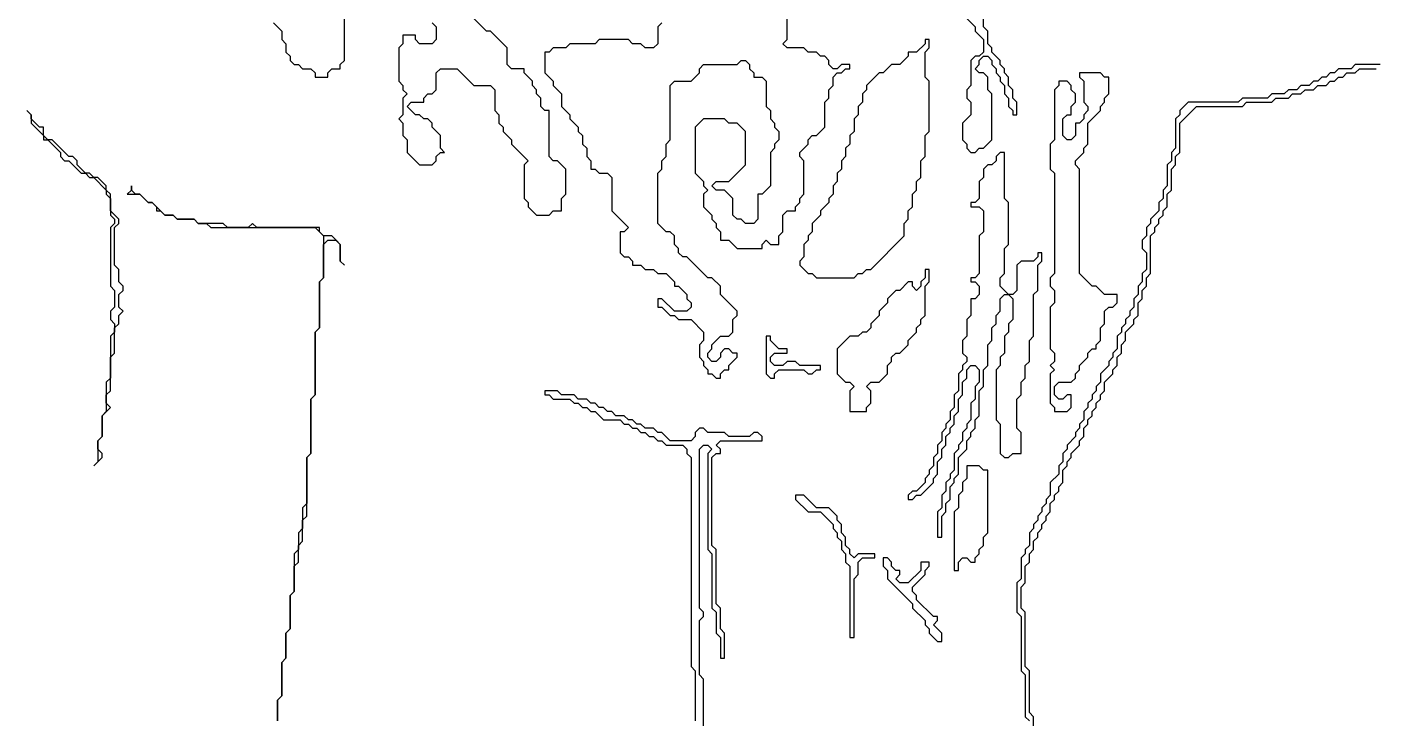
# Model space of a CAD drawing. Header units: metres. Extents: x 0 to 500, y 0 to 703.
# Drawn here: x 232 to 272.31, y 283.71 to 304.38 of the extents above; entities that cross this region are included whole.
import ezdxf

# ---------------------------------------------------------------- set-up
doc = ezdxf.new("R2010")
doc.units = ezdxf.units.M

msp = doc.modelspace()

# ---------------------------------------------------------------- linework, layer by layer
for points in [[(239.375, 304.5), (239.625, 304.25), (239.625, 304), (239.75, 303.875), (239.75, 303.625), (239.875, 303.5), (239.875, 303.375), (240, 303.25), (240.125, 303.25), (240.25, 303.125), (240.5, 303.125), (240.625, 303), (240.625, 302.875), (241, 302.875), (241, 303), (241.125, 303.125), (241.375, 303.125), (241.375, 303.25), (241.5, 303.375), (241.5, 305.375)], [(260.125, 304.625), (260.375, 304.375), (260.375, 304.25), (260.625, 304), (260.625, 303.625), (260.5, 303.5), (260.375, 303.5), (260.25, 303.375), (260.25, 302.625), (260.125, 302.5), (260.125, 302.25), (260.25, 302.125), (260.25, 301.75), (260, 301.5), (260, 301), (260.125, 300.875), (260.125, 300.75), (260.25, 300.625), (260.375, 300.625), (260.5, 300.75), (260.625, 300.75), (260.875, 301), (260.875, 302.375), (260.75, 302.5), (260.75, 302.875), (260.625, 303), (260.5, 303), (260.375, 303.125), (260.5, 303.25), (260.5, 303.375), (260.625, 303.5), (260.75, 303.5), (260.875, 303.375), (260.875, 303.25), (261, 303.125), (261, 303), (261.125, 302.875), (261.125, 302.75), (261.25, 302.625), (261.25, 302.375), (261.375, 302.25), (261.375, 302), (261.5, 301.875), (261.5, 301.75), (261.625, 301.75), (261.625, 302.125), (261.5, 302.25), (261.5, 302.5), (261.375, 302.625), (261.375, 302.875), (261.25, 303), (261.25, 303.125), (261.125, 303.25), (261.125, 303.375), (260.875, 303.625), (260.875, 303.75), (260.75, 303.875), (260.75, 304.25), (260.625, 304.375), (260.625, 305.5)], [(244.125, 304.5), (244.25, 304.375), (244.25, 304), (244.125, 303.875), (243.75, 303.875), (243.625, 304), (243.625, 304.125), (243.25, 304.125), (243.25, 303.875), (243.125, 303.75), (243.125, 302.75), (243.25, 302.625), (243.25, 302.5), (243.375, 302.375), (243.25, 302.25), (243.25, 301.75), (243.125, 301.625), (243.25, 301.5), (243.25, 301.125), (243.375, 301), (243.375, 300.625), (243.75, 300.25), (244.125, 300.25), (244.25, 300.375), (244.25, 300.5), (244.375, 300.625), (244.5, 300.625), (244.375, 300.75), (244.375, 301.125), (244.125, 301.375), (244.125, 301.5), (244, 301.625), (243.875, 301.625), (243.75, 301.75), (243.625, 301.75), (243.375, 302), (243.5, 302.125), (243.875, 302.125), (243.875, 302.25), (244, 302.375), (244.125, 302.375), (244.25, 302.5), (244.25, 303), (244.375, 303.125), (244.875, 303.125), (245.375, 302.625), (245.875, 302.625), (246, 302.5), (246, 301.875), (246.125, 301.75), (246.125, 301.5), (246.25, 301.375), (246.25, 301.25), (246.5, 301), (246.5, 300.875), (247, 300.375), (246.875, 300.25), (246.875, 299.25), (247, 299.125), (247, 299), (247.25, 298.75), (247.625, 298.75), (247.75, 298.875), (248, 298.875), (248, 299.25), (248.125, 299.375), (248.125, 300.125), (247.875, 300.375), (247.75, 300.375), (247.625, 300.5), (247.625, 301.875), (247.5, 301.875), (247.375, 302), (247.375, 302.25), (247.25, 302.375), (247.25, 302.5), (247.125, 302.625), (247.125, 302.75), (246.875, 303), (246.875, 303.125), (246.5, 303.125), (246.375, 303.25), (246.375, 303.75), (245.875, 304.25), (245.75, 304.25), (245.375, 304.625)], [(251, 304.5), (250.875, 304.375), (250.875, 303.875), (250.75, 303.75), (250.5, 303.75), (250.375, 303.875), (250.125, 303.875), (250, 304), (249.125, 304), (249, 303.875), (248.25, 303.875), (248.125, 303.75), (247.75, 303.75), (247.625, 303.625), (247.5, 303.625), (247.5, 303), (247.75, 302.75), (247.75, 302.625), (248, 302.375), (248, 302), (248.25, 301.75), (248.25, 301.625), (248.5, 301.375), (248.5, 301.25), (248.625, 301.125), (248.625, 300.875), (248.75, 300.75), (248.75, 300.5), (248.875, 300.375), (248.875, 300.125), (249, 300.125), (249.125, 300), (249.375, 300), (249.5, 299.875), (249.5, 298.875), (250, 298.375), (249.875, 298.25), (249.75, 298.25), (249.75, 297.625), (249.875, 297.5), (250, 297.5), (250.125, 297.375), (250.125, 297.25), (250.375, 297.25), (250.5, 297.125), (250.75, 297.125), (250.875, 297), (251.125, 297), (251.375, 296.75), (251.375, 296.625), (251.5, 296.625), (251.75, 296.375), (251.75, 296.25), (251.875, 296.125), (251.875, 296), (251.75, 295.875), (251.375, 295.875), (251, 296.25), (250.875, 296.25), (250.875, 296), (251, 296), (251.25, 295.75), (251.375, 295.75), (251.5, 295.625), (251.875, 295.625), (252.25, 295.25), (252.25, 295), (252.125, 294.875), (252.125, 294.5), (252.25, 294.375), (252.25, 294.25), (252.375, 294.125), (252.375, 294), (252.5, 294), (252.625, 293.875), (252.75, 293.875), (252.75, 294), (252.875, 294.125), (253, 294.125), (253, 294.25), (253.25, 294.5), (253.25, 294.625), (253.125, 294.625), (253, 294.75), (252.875, 294.75), (252.75, 294.625), (252.75, 294.5), (252.625, 294.375), (252.5, 294.375), (252.375, 294.5), (252.375, 294.625), (252.5, 294.75), (252.5, 294.875), (252.75, 295.125), (253, 295.125), (253.125, 295.25), (253.125, 295.625), (253.25, 295.75), (253.25, 295.875), (252.75, 296.375), (252.75, 296.625), (252.5, 296.875), (252.375, 296.875), (251.75, 297.5), (251.625, 297.5), (251.5, 297.625), (251.5, 297.75), (251.375, 297.875), (251.375, 298.125), (251.25, 298.25), (251.125, 298.25), (250.875, 298.5), (250.875, 300), (251, 300.125), (251, 300.375), (251.125, 300.5), (251.125, 300.875), (251.25, 301), (251.25, 302.625), (251.375, 302.75), (251.875, 302.75), (252.125, 303), (252.125, 303.125), (252.25, 303.25), (253.25, 303.25), (253.375, 303.375), (253.5, 303.375), (253.625, 303.25), (253.625, 303.125), (253.75, 303), (253.75, 302.875), (254, 302.875), (254.125, 302.75), (254.125, 302), (254.25, 301.875), (254.25, 301.625), (254.375, 301.5), (254.375, 301.375), (254.5, 301.25), (254.5, 301), (254.375, 300.875), (254.375, 300.75), (254.25, 300.625), (254.25, 299.625), (254, 299.375), (253.875, 299.375), (253.875, 298.625), (253.75, 298.5), (253.5, 298.5), (253.375, 298.625), (253.25, 298.625), (253.125, 298.75), (253.125, 299.25), (252.875, 299.5), (252.625, 299.5), (252.5, 299.625), (252.625, 299.75), (253, 299.75), (253.5, 300.25), (253.5, 301.25), (253.25, 301.5), (253, 301.5), (252.875, 301.625), (252.25, 301.625), (252, 301.375), (252, 300), (252.25, 299.75), (252.25, 299.625), (252.375, 299.5), (252.25, 299.375), (252.25, 299), (252.5, 298.75), (252.5, 298.625), (252.625, 298.5), (252.625, 298.375), (252.75, 298.25), (252.75, 298), (253, 298), (253.25, 297.75), (254, 297.75), (254, 297.875), (254.125, 298), (254.25, 297.875), (254.5, 297.875), (254.5, 298.125), (254.625, 298.25), (254.625, 298.75), (254.75, 298.875), (255, 298.875), (255, 299), (255.125, 299.125), (255.125, 299.25), (255.25, 299.375), (255.25, 300.375), (255.125, 300.5), (255.125, 300.625), (255.375, 300.875), (255.375, 301), (255.5, 301.125), (255.625, 301.125), (255.875, 301.375), (255.875, 302.125), (256, 302.25), (256, 302.5), (256.125, 302.625), (256.125, 302.875), (256.25, 303), (256.375, 303), (256.5, 303.125), (256.625, 303.125), (256.625, 303.25), (256.375, 303.25), (256.25, 303.125), (256.125, 303.125), (256, 303.25), (256, 303.375), (255.875, 303.5), (255.75, 303.5), (255.625, 303.625), (255.375, 303.625), (255.25, 303.75), (254.75, 303.75), (254.625, 303.875), (254.75, 304), (254.75, 304.75)], [(272.5, 303.25), (271.75, 303.25), (271.625, 303.125), (271.25, 303.125), (271.125, 303), (271, 303), (270.875, 302.875), (270.75, 302.875), (270.625, 302.75), (270.5, 302.75), (270.375, 302.625), (270.125, 302.625), (270, 302.5), (269.75, 302.5), (269.625, 302.375), (269.25, 302.375), (269.125, 302.25), (268.375, 302.25), (268.25, 302.125), (266.75, 302.125), (266.5, 301.875), (266.5, 301.75), (266.375, 301.625), (266.375, 300.75), (266.25, 300.625), (266.25, 300.375), (266.125, 300.25), (266.125, 299.625), (266, 299.5), (266, 299.25), (265.875, 299.125), (265.875, 298.875), (265.625, 298.625), (265.625, 298.5), (265.5, 298.375), (265.5, 298.125), (265.375, 298), (265.375, 297.75), (265.5, 297.625), (265.5, 297.125), (265.375, 297), (265.375, 296.75), (265.25, 296.625), (265.25, 296.375), (265.125, 296.25), (265.125, 296), (265, 295.875), (265, 295.75), (264.875, 295.625), (264.875, 295.5), (264.75, 295.375), (264.75, 295.25), (264.625, 295.125), (264.625, 294.75), (264.5, 294.625), (264.5, 294.5), (264.375, 294.375), (264.375, 294.25), (264.125, 294), (264.125, 293.75), (264, 293.625), (264, 293.5), (263.875, 293.375), (263.875, 293.25), (263.75, 293.125), (263.75, 293), (263.625, 292.875), (263.625, 292.625), (263.5, 292.5), (263.5, 292.375), (263.375, 292.25), (263.375, 292.125), (263.125, 291.875), (263.125, 291.75), (263, 291.625), (263, 291.375), (262.875, 291.25), (262.875, 291), (262.625, 290.75), (262.625, 290.375), (262.5, 290.25), (262.5, 290.125), (262.375, 290), (262.375, 289.875), (262.25, 289.75), (262.25, 289.625), (262.125, 289.5), (262.125, 289.375), (262, 289.25), (262, 288.875), (261.875, 288.75), (261.875, 288.625), (261.75, 288.5), (261.75, 287.875), (261.625, 287.75), (261.625, 286.875), (261.75, 286.75), (261.75, 285.125), (261.875, 285), (261.875, 283.75), (262, 283.625)], [(262.125, 282.375), (262.125, 283.75), (262, 283.875), (262, 285.125), (261.875, 285.25), (261.875, 286.875), (261.75, 287), (261.75, 287.625), (261.875, 287.75), (261.875, 288.25), (262, 288.375), (262, 288.625), (262.125, 288.75), (262.125, 289), (262.25, 289.125), (262.25, 289.25), (262.375, 289.375), (262.375, 289.5), (262.5, 289.625), (262.5, 289.75), (262.625, 289.875), (262.625, 290.125), (262.75, 290.25), (262.75, 290.375), (262.875, 290.5), (262.875, 290.625), (263, 290.75), (263, 291.125), (263.125, 291.25), (263.125, 291.375), (263.25, 291.5), (263.25, 291.625), (263.5, 291.875), (263.5, 292), (263.625, 292.125), (263.625, 292.375), (263.75, 292.5), (263.75, 292.625), (263.875, 292.75), (263.875, 292.875), (264, 293), (264, 293.125), (264.125, 293.25), (264.125, 293.375), (264.25, 293.5), (264.25, 293.75), (264.5, 294), (264.5, 294.125), (264.625, 294.25), (264.625, 294.5), (264.75, 294.625), (264.75, 294.875), (264.875, 295), (264.875, 295.25), (265.125, 295.5), (265.125, 295.625), (265.25, 295.75), (265.25, 296.125), (265.375, 296.25), (265.375, 296.5), (265.5, 296.625), (265.5, 296.875), (265.625, 297), (265.625, 298.125), (265.75, 298.25), (265.75, 298.375), (265.875, 298.5), (265.875, 298.625), (266, 298.75), (266, 298.875), (266.125, 299), (266.125, 299.375), (266.25, 299.5), (266.25, 300.125), (266.375, 300.25), (266.375, 300.5), (266.5, 300.625), (266.5, 301.5), (267, 302), (268.375, 302), (268.5, 302.125), (269.25, 302.125), (269.375, 302.25), (269.75, 302.25), (269.875, 302.375), (270.125, 302.375), (270.25, 302.5), (270.5, 302.5), (270.625, 302.625), (270.875, 302.625), (271, 302.75), (271.125, 302.75), (271.25, 302.875), (271.375, 302.875), (271.5, 303), (271.75, 303), (271.875, 303.125), (272.375, 303.125)], [(239.5, 283.625), (239.5, 284.25), (239.625, 284.375), (239.625, 285.375), (239.75, 285.5), (239.75, 286.25), (239.875, 286.375), (239.875, 287.375), (240, 287.5), (240, 288.25), (240.125, 288.375), (240.125, 288.875), (240.25, 289), (240.25, 289.625), (240.375, 289.75), (240.375, 291.5), (240.5, 291.625), (240.5, 293.25), (240.625, 293.375), (240.625, 295.25), (240.75, 295.375), (240.75, 296.75), (240.875, 296.875), (240.875, 297.875), (241, 298), (241.25, 298), (241.375, 297.875), (241.375, 297.375), (241.5, 297.25), (241.375, 297.375), (241.375, 297.875), (241.125, 298.125), (240.875, 298.125), (240.75, 298.25), (240.75, 298.375), (238.875, 298.375), (238.75, 298.5), (238.625, 298.375), (238, 298.375), (237.875, 298.5), (237.125, 298.5), (237, 298.625), (236.5, 298.625), (236.375, 298.75), (236.125, 298.75), (235.75, 299.125), (235.625, 299.125), (235.375, 299.375), (235.25, 299.375), (235.125, 299.5), (235.125, 299.625), (235.125, 299.5), (235, 299.375), (235.375, 299.375), (235.625, 299.125), (235.75, 299.125), (235.875, 299), (235.875, 298.875), (236, 298.875), (236.125, 298.75), (236.375, 298.75), (236.5, 298.625), (237, 298.625), (237.125, 298.5), (237.375, 298.5), (237.5, 298.375), (240.625, 298.375), (240.875, 298.125), (240.875, 296.875), (240.75, 296.75), (240.75, 295.375), (240.625, 295.25), (240.625, 293.375), (240.5, 293.25), (240.5, 291.625), (240.375, 291.5), (240.375, 290.125), (240.25, 290), (240.25, 289.375), (240.125, 289.25), (240.125, 288.75), (240, 288.625), (240, 287.5), (239.875, 287.375), (239.875, 286.375), (239.75, 286.25), (239.75, 285.5), (239.625, 285.375), (239.625, 284.375), (239.5, 284.25), (239.5, 283.625)], [(252.25, 283.375), (252.25, 284.875), (252.125, 285), (252.125, 286.625), (252.25, 286.75), (252.25, 286.875), (252.125, 287), (252.125, 291.75), (252.25, 291.875), (252.375, 291.875), (252.5, 291.75), (252.375, 291.625), (252.375, 288.75), (252.5, 288.625), (252.5, 287), (252.625, 286.875), (252.625, 286.25), (252.75, 286.125), (252.75, 285.5), (252.875, 285.5), (252.875, 286.25), (252.75, 286.375), (252.75, 287), (252.625, 287.125), (252.625, 288.75), (252.5, 288.875), (252.5, 291.5), (252.625, 291.625), (252.75, 291.625), (252.75, 291.75), (252.625, 291.875), (252.75, 292), (254, 292), (254, 292.125), (253.875, 292.25), (253.75, 292.25), (253.625, 292.125), (253, 292.125), (252.875, 292.25), (252.375, 292.25), (252.25, 292.375), (252.125, 292.375), (252, 292.25), (252, 292.125), (251.875, 292), (251.25, 292), (251, 292.25), (250.875, 292.25), (250.75, 292.375), (250.5, 292.375), (250.375, 292.5), (250.25, 292.5), (250.125, 292.625), (250, 292.625), (249.875, 292.75), (249.625, 292.75), (249.5, 292.875), (249.375, 292.875), (249.25, 293), (249.125, 293), (249, 293.125), (248.875, 293.125), (248.75, 293.25), (248.5, 293.25), (248.375, 293.375), (248, 293.375), (247.875, 293.5), (247.5, 293.5), (247.5, 293.375), (247.625, 293.375), (247.75, 293.25), (248.25, 293.25), (248.375, 293.125), (248.5, 293.125), (248.625, 293), (248.75, 293), (248.875, 292.875), (249, 292.875), (249.25, 292.625), (249.75, 292.625), (249.875, 292.5), (250, 292.5), (250.125, 292.375), (250.25, 292.375), (250.375, 292.25), (250.5, 292.25), (250.625, 292.125), (250.75, 292.125), (250.875, 292), (251, 292), (251.125, 291.875), (251.625, 291.875), (251.75, 291.75), (251.75, 291.625), (251.875, 291.5), (251.875, 285.25), (252, 285.125), (252, 283.625)]]:
    msp.add_lwpolyline(points)
for points in [[(258.875, 304), (258.875, 303.875), (258.625, 303.625), (258.375, 303.625), (258.375, 303.5), (258.125, 303.25), (257.875, 303.25), (257.625, 303), (257.5, 303), (257.125, 302.625), (257.125, 302.5), (257, 302.375), (257, 302.125), (256.875, 302), (256.875, 301.75), (256.75, 301.625), (256.75, 301.25), (256.625, 301.125), (256.625, 300.875), (256.5, 300.75), (256.5, 300.5), (256.375, 300.375), (256.375, 300.125), (256.25, 300), (256.25, 299.75), (256.125, 299.625), (256.125, 299.375), (256, 299.25), (256, 299.125), (255.75, 298.875), (255.75, 298.75), (255.5, 298.5), (255.5, 298.25), (255.375, 298.125), (255.375, 298), (255.25, 297.875), (255.25, 297.5), (255.125, 297.375), (255.125, 297.25), (255.375, 297), (255.5, 297), (255.625, 296.875), (256.75, 296.875), (256.875, 297), (257, 297), (257.125, 297.125), (257.25, 297.125), (258.25, 298.125), (258.25, 298.5), (258.375, 298.625), (258.375, 298.875), (258.5, 299), (258.5, 299.375), (258.625, 299.5), (258.625, 299.75), (258.75, 299.875), (258.75, 300.375), (258.875, 300.5), (258.875, 301.125), (259, 301.25), (259, 302.75), (258.875, 302.875), (258.875, 303.625), (259, 303.75), (259, 304)], [(263.5, 303), (263.5, 302.875), (263.625, 302.75), (263.625, 302.125), (263.75, 302), (263.75, 301.875), (263.625, 301.75), (263.625, 301.625), (263.5, 301.5), (263.375, 301.5), (263.375, 301.125), (263.25, 301), (263.125, 301), (263, 301.125), (263, 301.625), (263.125, 301.75), (263.25, 301.75), (263.25, 302), (263.375, 302.125), (263.375, 302.375), (263.25, 302.5), (263.25, 302.625), (263.125, 302.75), (262.875, 302.75), (262.875, 302.625), (262.75, 302.5), (262.75, 301), (262.625, 300.875), (262.625, 300.125), (262.75, 300), (262.75, 297), (262.625, 296.875), (262.625, 296.625), (262.75, 296.5), (262.75, 296.125), (262.625, 296), (262.625, 294.75), (262.75, 294.625), (262.75, 294.375), (262.625, 294.25), (262.75, 294.125), (262.625, 294), (262.625, 293.125), (262.75, 293), (262.75, 292.875), (263.125, 292.875), (263.25, 293), (263.25, 293.375), (263.125, 293.375), (263, 293.25), (262.875, 293.25), (262.75, 293.375), (262.75, 293.625), (262.875, 293.75), (263.25, 293.75), (263.375, 293.875), (263.375, 294), (263.5, 294.125), (263.5, 294.25), (263.75, 294.5), (263.75, 294.625), (263.875, 294.75), (264, 294.75), (264, 294.875), (264.125, 295), (264.125, 295.375), (264.25, 295.5), (264.25, 295.875), (264.375, 296), (264.5, 296), (264.625, 296.125), (264.625, 296.375), (264.25, 296.375), (264, 296.625), (263.875, 296.625), (263.5, 297), (263.5, 300.125), (263.375, 300.25), (263.375, 300.375), (263.625, 300.625), (263.625, 300.75), (263.75, 300.875), (263.75, 301.5), (264.125, 301.875), (264.125, 302), (264.25, 302.125), (264.25, 302.25), (264.375, 302.375), (264.375, 302.875), (264.25, 302.875), (264.125, 303)], [(232, 301.875), (232.125, 301.75), (232.125, 301.5), (232.5, 301.125), (232.5, 301), (232.625, 301), (233, 300.625), (233, 300.5), (233.125, 300.375), (233.25, 300.375), (233.625, 300), (233.75, 300), (233.875, 299.875), (234, 299.875), (234.375, 299.5), (234.375, 299.375), (234.5, 299.25), (234.5, 298.75), (234.625, 298.625), (234.625, 298.5), (234.5, 298.375), (234.5, 296.625), (234.625, 296.5), (234.625, 296), (234.5, 295.875), (234.5, 295.625), (234.625, 295.5), (234.625, 295.25), (234.5, 295.125), (234.5, 293.875), (234.375, 293.75), (234.375, 292.875), (234.25, 292.75), (234.25, 292.125), (234.125, 292), (234.125, 291.375), (234, 291.25), (234.25, 291.5), (234.25, 291.625), (234.125, 291.75), (234.125, 292), (234.25, 292.125), (234.25, 292.75), (234.5, 293), (234.375, 293.125), (234.375, 293.375), (234.5, 293.5), (234.5, 294.5), (234.625, 294.625), (234.625, 295.375), (234.75, 295.5), (234.75, 295.75), (234.875, 295.875), (234.75, 296), (234.75, 296.375), (234.875, 296.5), (234.875, 296.625), (234.75, 296.75), (234.75, 297.125), (234.625, 297.25), (234.625, 298.375), (234.75, 298.5), (234.75, 298.625), (234.5, 298.875), (234.5, 299.375), (234.375, 299.5), (234.375, 299.625), (234.125, 299.875), (234, 299.875), (233.875, 300), (233.75, 300), (233.5, 300.25), (233.5, 300.375), (233.375, 300.5), (233.25, 300.5), (232.75, 301), (232.625, 301), (232.5, 301.125), (232.5, 301.375), (232.375, 301.375), (232.125, 301.625), (232.125, 301.75)], [(261.125, 300.625), (261, 300.5), (261, 300.375), (260.875, 300.25), (260.75, 300.25), (260.625, 300.125), (260.625, 299.875), (260.5, 299.75), (260.5, 299.25), (260.375, 299.125), (260.25, 299.125), (260.25, 299), (260.5, 299), (260.625, 298.875), (260.625, 298.25), (260.5, 298.125), (260.5, 297), (260.375, 296.875), (260.25, 296.875), (260.25, 296.75), (260.375, 296.75), (260.5, 296.625), (260.5, 296.375), (260.375, 296.25), (260.25, 296.25), (260.25, 295.75), (260.125, 295.625), (260.125, 295.125), (260, 295), (260, 294.625), (260.125, 294.5), (260.125, 294.375), (260, 294.25), (260, 294.125), (259.875, 294), (259.875, 293.5), (259.75, 293.375), (259.75, 293), (259.625, 292.875), (259.625, 292.625), (259.5, 292.5), (259.5, 292.375), (259.375, 292.25), (259.375, 292), (259.25, 291.875), (259.25, 291.625), (259.125, 291.5), (259.125, 291.25), (259, 291.125), (259, 291), (258.875, 290.875), (258.875, 290.75), (258.625, 290.5), (258.5, 290.5), (258.375, 290.375), (258.375, 290.25), (258.5, 290.25), (258.625, 290.375), (258.75, 290.375), (259.125, 290.75), (259.125, 290.875), (259.25, 291), (259.25, 291.375), (259.375, 291.5), (259.375, 291.75), (259.5, 291.875), (259.5, 292.125), (259.625, 292.25), (259.625, 292.375), (259.75, 292.5), (259.75, 292.75), (259.875, 292.875), (259.875, 293.25), (260, 293.375), (260, 293.75), (260.125, 293.875), (260.125, 294.125), (260.25, 294.25), (260.375, 294.25), (260.5, 294.125), (260.5, 293.75), (260.375, 293.625), (260.375, 293.25), (260.25, 293.125), (260.25, 292.625), (260.125, 292.5), (260.125, 292.375), (260, 292.25), (260, 292), (259.875, 291.875), (259.875, 291.75), (259.75, 291.625), (259.75, 291.125), (259.625, 291), (259.625, 290.875), (259.5, 290.75), (259.5, 290.5), (259.375, 290.375), (259.375, 290), (259.25, 289.875), (259.25, 289.125), (259.375, 289.125), (259.375, 289.75), (259.5, 289.875), (259.5, 290.125), (259.625, 290.25), (259.625, 290.625), (259.75, 290.75), (259.75, 290.875), (259.875, 291), (259.875, 291.5), (260.125, 291.75), (260.125, 292), (260.25, 292.125), (260.25, 292.25), (260.375, 292.375), (260.375, 292.625), (260.5, 292.75), (260.5, 293.5), (260.625, 293.625), (260.625, 294.125), (260.75, 294.25), (260.75, 294.875), (260.875, 295), (260.875, 295.375), (261, 295.5), (261, 295.75), (261.125, 295.875), (261.125, 296.25), (261.25, 296.375), (261.375, 296.375), (261.5, 296.25), (261.5, 295.625), (261.375, 295.5), (261.375, 295.25), (261.25, 295.125), (261.25, 294.625), (261.125, 294.5), (261.125, 294.25), (261, 294.125), (261, 292.625), (261.125, 292.5), (261.125, 291.625), (261.25, 291.5), (261.375, 291.5), (261.5, 291.625), (261.75, 291.625), (261.75, 292.25), (261.625, 292.375), (261.625, 293.25), (261.75, 293.375), (261.75, 293.75), (261.875, 293.875), (261.875, 294.25), (262, 294.375), (262, 295), (262.125, 295.125), (262.125, 296.375), (262.25, 296.5), (262.25, 297.25), (262.375, 297.375), (262.375, 297.625), (262.25, 297.625), (262.25, 297.5), (262.125, 297.375), (261.75, 297.375), (261.625, 297.25), (261.625, 296.5), (261.5, 296.375), (261.375, 296.375), (261.125, 296.625), (261.125, 296.875), (261.25, 297), (261.25, 297.75), (261.375, 297.875), (261.375, 299.125), (261.25, 299.25), (261.25, 300.625)], [(258.875, 297.125), (258.875, 296.875), (258.75, 296.75), (258.75, 296.625), (258.625, 296.5), (258.5, 296.625), (258.5, 296.75), (258.375, 296.75), (258.125, 296.5), (258, 296.5), (257.75, 296.25), (257.75, 296.125), (257.5, 295.875), (257.5, 295.75), (257.25, 295.5), (257.25, 295.375), (257.125, 295.25), (257, 295.25), (256.875, 295.125), (256.625, 295.125), (256.25, 294.75), (256.25, 294), (256.5, 293.75), (256.625, 293.75), (256.75, 293.625), (256.625, 293.5), (256.625, 292.875), (257.125, 292.875), (257.125, 293), (257.25, 293.125), (257.25, 293.5), (257.125, 293.625), (257.25, 293.75), (257.5, 293.75), (257.75, 294), (257.75, 294.25), (257.875, 294.375), (257.875, 294.5), (258, 294.625), (258.125, 294.625), (258.375, 294.875), (258.375, 295), (258.625, 295.25), (258.625, 295.375), (258.75, 295.5), (258.75, 295.625), (258.875, 295.75), (258.875, 296.625), (259, 296.75), (259, 297.125)], [(254.125, 295.125), (254.125, 294), (254.25, 293.875), (254.375, 293.875), (254.375, 294), (254.5, 294.125), (255.25, 294.125), (255.375, 294), (255.5, 294), (255.625, 294.125), (255.75, 294.125), (255.75, 294.25), (255.125, 294.25), (255, 294.375), (254.75, 294.375), (254.625, 294.25), (254.375, 294.25), (254.25, 294.375), (254.25, 294.5), (254.375, 294.625), (254.75, 294.625), (254.75, 294.75), (254.5, 294.75), (254.25, 295), (254.25, 295.125)], [(260.125, 291.25), (260.125, 290.875), (260, 290.75), (260, 290.5), (259.875, 290.375), (259.875, 290), (259.75, 289.875), (259.75, 288.125), (259.875, 288.125), (259.875, 288.375), (260, 288.5), (260.125, 288.5), (260.25, 288.375), (260.375, 288.375), (260.375, 288.5), (260.5, 288.625), (260.5, 288.75), (260.625, 288.875), (260.625, 289.125), (260.75, 289.25), (260.75, 291.125), (260.625, 291.125), (260.5, 291.25)], [(255, 290.375), (255, 290.25), (255.375, 289.875), (255.75, 289.875), (256.125, 289.5), (256.125, 289.375), (256.25, 289.25), (256.25, 289.125), (256.375, 289), (256.375, 288.75), (256.5, 288.625), (256.5, 288.375), (256.625, 288.25), (256.625, 286.125), (256.75, 286.125), (256.75, 287.875), (256.875, 288), (256.875, 288.375), (257, 288.5), (257.375, 288.5), (257.375, 288.625), (256.875, 288.625), (256.75, 288.5), (256.625, 288.625), (256.625, 288.75), (256.5, 288.875), (256.5, 289.125), (256.375, 289.25), (256.375, 289.5), (256.25, 289.625), (256.25, 289.75), (256, 290), (255.625, 290), (255.25, 290.375)], [(257.625, 288.5), (257.625, 288.25), (257.75, 288.125), (257.75, 287.875), (258.5, 287.125), (258.5, 287), (258.875, 286.625), (258.875, 286.5), (259, 286.375), (259, 286.25), (259.25, 286), (259.375, 286), (259.375, 286.25), (259.125, 286.5), (259.25, 286.625), (259.25, 286.75), (259.125, 286.75), (258.625, 287.25), (258.625, 287.375), (258.5, 287.5), (258.5, 287.625), (258.875, 288), (258.875, 288.125), (259, 288.25), (259, 288.375), (258.75, 288.375), (258.75, 288.125), (258.375, 287.75), (258.125, 287.75), (258, 287.875), (258.125, 288), (258.125, 288.125), (258, 288.125), (257.875, 288.25), (257.875, 288.375), (257.75, 288.5)]]:
    msp.add_lwpolyline(points, close=True)

doc.saveas('drawing.dxf')
